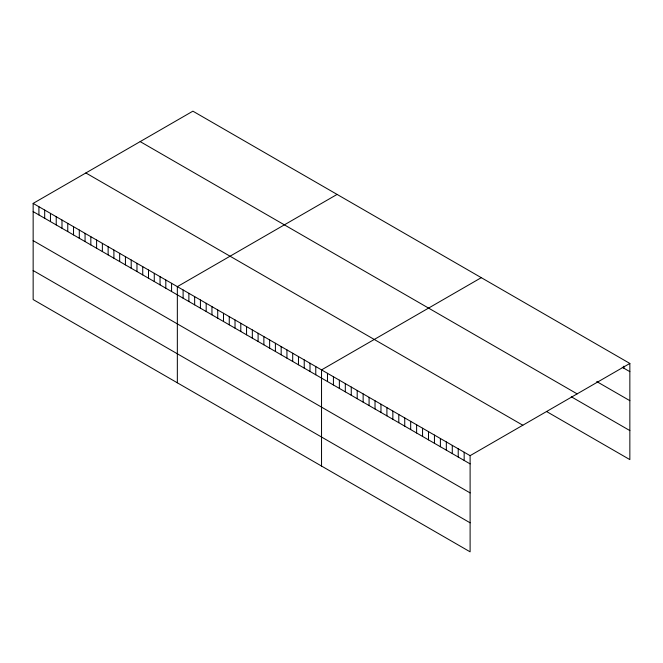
<?xml version="1.0" encoding="UTF-8"?>
<svg xmlns="http://www.w3.org/2000/svg" width="663" height="663" viewBox="0 0 663 663"><rect width="100%" height="100%" fill="white"/><g stroke="black" fill="none" stroke-linecap="round" stroke-linejoin="round"><path stroke-width="0.99" d="M33.15 203.392L470.108 455.663L470.108 551.831L33.15 299.56L33.15 203.392L192.892 111.169L629.85 363.44L629.85 459.608L546.652 411.574M337.086 194.416L177.344 286.64L177.344 382.808M481.288 277.664L321.538 369.896L321.538 466.064M470.108 455.663L629.85 363.44M622.209 367.244L629.85 371.653M596.741 381.565L629.85 400.676M140.175 141.6L577.133 393.872M571.274 396.764L629.85 430.585M85.867 172.96L522.825 425.232M33.15 211.605L470.108 463.885M33.15 240.636L470.108 492.907M33.15 270.537L470.108 522.809M623.908 366.167L623.908 368.222M464.166 452.232L464.166 460.454M458.224 448.81L458.224 457.022M452.282 445.379L452.282 453.591M446.332 441.948L446.332 450.16M440.389 438.516L440.389 446.729M434.447 435.085L434.447 443.298M428.505 431.654L428.505 439.867M422.563 428.223L422.563 436.436M416.621 424.792L416.621 433.005M410.679 421.361L410.679 429.574M404.737 417.93L404.737 426.143M398.794 414.499L398.794 422.712M392.852 411.068L392.852 419.281M386.91 407.637L386.91 415.85M380.968 404.206L380.968 412.419M375.026 400.775L375.026 408.988M369.084 397.344L369.084 405.557M363.142 393.913L363.142 402.126M357.2 390.482L357.2 398.695M351.257 387.051L351.257 395.264M345.315 383.62L345.315 391.833M339.365 380.189L339.365 388.402M333.423 376.758L333.423 384.971M327.481 373.327L327.481 381.54M315.77 366.564L315.77 374.777M310.002 363.233L310.002 371.446M304.234 359.901L304.234 368.122M298.466 356.578L298.466 364.791M292.698 353.246L292.698 361.459M286.938 349.915L286.938 358.128M281.17 346.583L281.17 354.796M275.402 343.252L275.402 351.473M269.634 339.92L269.634 348.141M263.866 336.597L263.866 344.81M258.098 333.265L258.098 341.478M252.33 329.934L252.33 338.147M246.561 326.602L246.561 334.815M240.793 323.271L240.793 331.492M235.025 319.947L235.025 328.16M229.257 316.616L229.257 324.829M223.489 313.284L223.489 321.497M217.721 309.952L217.721 318.165M211.953 306.621L211.953 314.842M206.185 303.298L206.185 311.511M200.417 299.966L200.417 308.179M194.649 296.634L194.649 304.847M188.88 293.303L188.88 301.516M183.112 289.971L183.112 298.193M171.576 283.316L171.576 291.529M165.808 279.985L165.808 288.198M160.04 276.653L160.04 284.866M154.272 273.322L154.272 281.535M148.504 269.99L148.504 278.211M142.736 266.667L142.736 274.88M136.968 263.335L136.968 271.548M131.199 260.004L131.199 268.217M125.431 256.672L125.431 264.885M119.663 253.341L119.663 261.562M113.903 250.017L113.903 258.23M108.135 246.686L108.135 254.899M102.367 243.354L102.367 251.567M96.599 240.023L96.599 248.235M90.831 236.691L90.831 244.912M85.063 233.359L85.063 241.581M79.295 230.036L79.295 238.249M73.527 226.705L73.527 234.917M67.759 223.373L67.759 231.586M61.99 220.041L61.99 228.254M56.222 216.71L56.222 224.931M50.454 213.387L50.454 221.599M44.686 210.055L44.686 218.268M38.918 206.723L38.918 214.936"/></g></svg>
